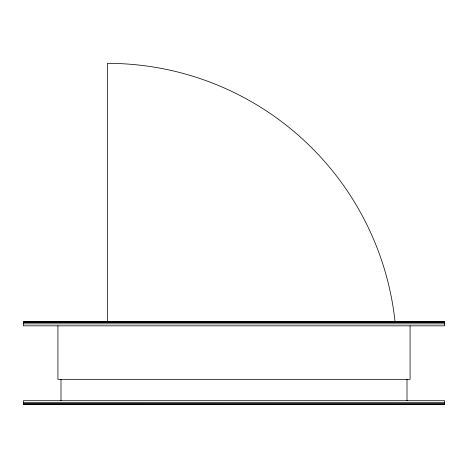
<?xml version="1.0" encoding="UTF-8"?>
<svg xmlns="http://www.w3.org/2000/svg" width="468" height="468" viewBox="0 0 468 468"><rect width="100%" height="100%" fill="white"/><g stroke="black" fill="none" stroke-linecap="round" stroke-linejoin="round"><path stroke-width="0.7" d="M23.4 323.862L23.453 322.335L24.125 321.89A0.725 0.725 0 0 0 23.406 322.516L444.594 322.516L444.6 325.833L23.4 325.833L23.4 323.862L444.6 323.862M444.6 402.679L444.547 404.206L443.875 404.65A0.725 0.725 0 0 0 444.594 404.019L23.406 404.019L23.4 400.707L444.6 400.707L444.6 402.679L23.4 402.679M23.845 321.943L444.155 321.943L444.594 322.516A0.725 0.725 0 0 0 443.875 321.89L444.155 321.943M23.681 322.037L444.319 322.037M23.552 322.171L444.448 322.171M23.499 322.247L444.501 322.247M23.453 322.335L444.547 322.335M23.423 322.423L444.577 322.423M23.423 404.112L24.125 404.65A0.725 0.725 0 0 1 23.406 404.019L444.577 404.112M23.453 404.206L444.547 404.206M23.499 404.288L444.501 404.288M23.611 404.44L444.389 404.44M23.681 404.498L444.319 404.498M23.845 404.592L444.155 404.592M410.073 325.833L410.073 379.343L57.927 379.343L57.927 325.833M407.002 379.343L407.002 400.707M107.459 321.908L107.459 63.35A289.236 289.236 0 0 1 395.127 322.481M60.998 379.343L60.998 400.707M404.978 322.171L404.925 322.247A0.725 0.725 0 0 1 405.551 321.89L404.978 322.171M62.724 404.592L62.449 404.65A0.725 0.725 0 0 0 62.724 404.592M62.636 321.914L62.449 321.89A0.725 0.725 0 0 1 63.075 322.247L62.636 321.914M405.551 404.65L405.276 404.592A0.725 0.725 0 0 0 405.551 404.65"/></g></svg>
